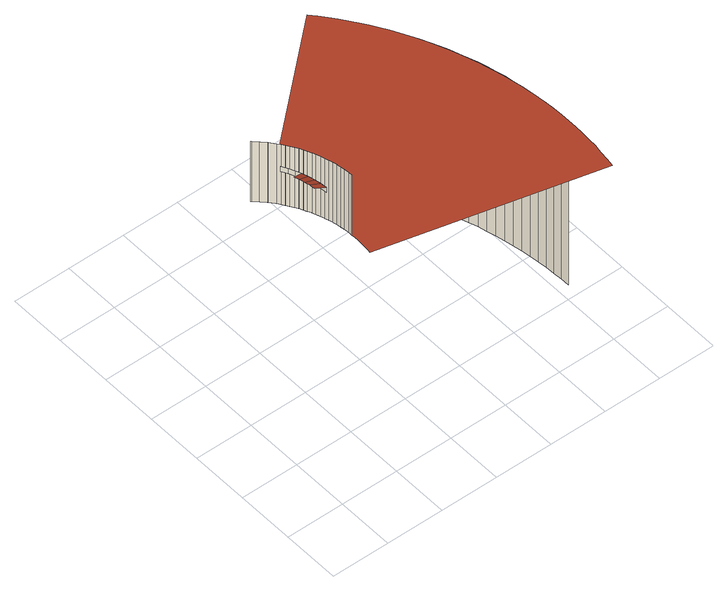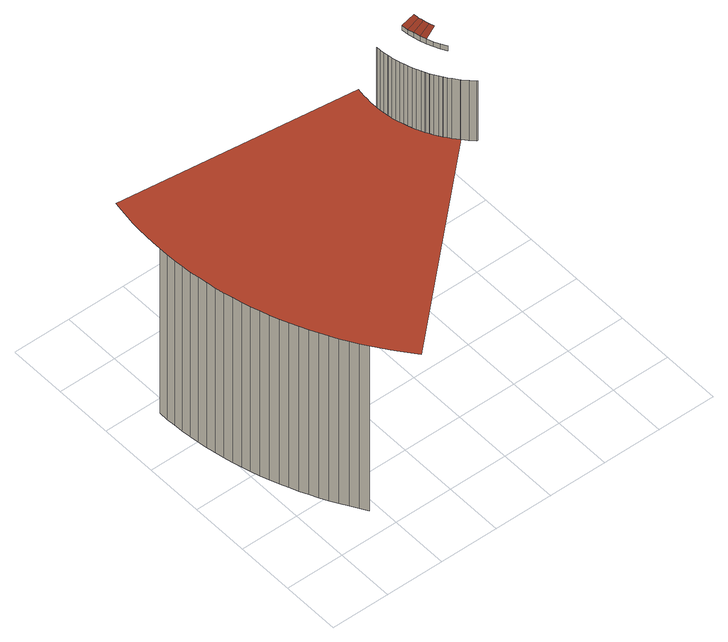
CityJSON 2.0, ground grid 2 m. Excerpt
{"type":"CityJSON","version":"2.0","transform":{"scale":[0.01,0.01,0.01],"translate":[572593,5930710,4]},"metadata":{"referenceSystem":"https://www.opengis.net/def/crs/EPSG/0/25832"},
"CityObjects":{
"building1":{"type":"Building","attributes":{"Grundfläche 2D":"390.780724","Grundhöhe NN":"4.733"},"geometry":[{"type":"MultiSurface","lod":"3","boundaries":[[[0,1,2,3,4]],[[5,6,7,1,0]],[[8,9,10,6,5]],[[11,12,9,8]],[[13,14,15,16]],[[17,18,0,4]],[[19,13,16,20]],[[18,21,5,0]],[[22,19,20,11]],[[21,23,8,5]],[[23,22,11,8]],[[24,25,26,27]],[[28,29,25,24]],[[28,30,31,32,33,29]],[[34,35,32,31]],[[34,36,37,38,39,35]],[[40,41,38,37]],[[40,42,43,41]],[[41,43,44]],[[45,44,43,42]],[[46,47,44,45]],[[47,46,48,49,50,51,52,53]],[[54,55,56,57]],[[58,59,51,50]],[[57,56,60,61]],[[51,59,62]],[[63,62,59,58]],[[64,65,62,63]],[[66,67,68,69,61,60,70,71]],[[72,73,65,64]],[[74,75,73,72]],[[65,73,75]],[[76,77,66]],[[67,66,77,78]],[[78,77,76,79]],[[75,74,80,81,82,83,84,85]],[[86,87,79,76,88,89]],[[90,91,83,82]],[[92,93,86,89,94,95]],[[96,97,91,90]],[[98,99,97,96]],[[91,97,99]],[[92,95,100,101]],[[102,103,99,98]],[[99,103,104]],[[102,105,106,107,104,103]],[[106,108,101,100,109,107]],[[110,111,112,113,114,115,116,117,118,119,120,121,122,123,124,125,126,127,128,129,130,131,132,133,134,32,35,39,38,41,44,47,53,52,51,62,65,75,85,84,83,91,99,104,107,109,100,95,94,89,88,76,66,71,70,60,56,135,136,137,138,139,140,141,142,143,144,145,146,147,148,149,150,151]],[[129,128,152,153]],[[128,127,154,152]],[[149,148,155,156]],[[127,126,157,154]],[[150,149,156,158]],[[126,125,159,157]],[[151,150,158,160]],[[125,124,161,159]],[[110,151,160,162]],[[124,123,163,161]],[[111,110,162,164]],[[123,122,165,163]],[[112,111,164,166]],[[122,121,167,165]],[[113,112,166,168]],[[121,120,169,167]],[[114,113,168,170]],[[120,119,171,169]],[[115,114,170,172]],[[119,118,173,171]],[[116,115,172,174]],[[118,117,175,173]],[[117,116,174,175]]],"semantics":{"surfaces":[{"type":"RoofSurface"},{"type":"WallSurface"}],"values":[0,0,0,0,1,1,1,1,1,1,1,1,1,1,1,1,1,1,0,1,1,1,1,1,1,0,1,1,1,1,1,0,0,1,1,1,1,1,1,1,1,0,1,1,0,1,1,0,1,1,1,1,1,1,1,1,1,1,1,1,1,1,1,1,1,1,1,1,1,1,1]}}]}
},
"vertices":[
[149,272,1067],[109,272,1087],[109,266,1087],[111,254,1087],[151,250,1067],[145,293,1067],[105,290,1087],[106,284,1087],[140,315,1067],[101,308,1087],[102,301,1087],[133,336,1067],[95,326,1087],[115,376,1047],[104,395,1047],[104,395,1067],[115,376,1067],[151,250,1047],[149,272,1047],[125,356,1047],[125,356,1067],[145,293,1047],[133,336,1047],[140,315,1047],[116,538,1047],[116,538,802],[114,539,802],[114,539,1047],[132,523,1047],[132,523,802],[133,521,1047],[148,505,1047],[148,505,802],[133,521,802],[149,504,1047],[149,504,802],[164,486,1047],[165,485,1047],[165,485,802],[164,486,802],[172,475,1047],[172,475,802],[179,465,1047],[179,465,802],[180,464,802],[180,464,1047],[186,454,1047],[186,454,802],[187,453,1047],[193,443,1047],[194,442,1047],[194,442,802],[193,443,802],[187,453,802],[249,255,1047],[249,255,802],[249,256,802],[249,256,1047],[200,431,1047],[200,431,802],[249,270,802],[249,270,1047],[201,430,802],[201,430,1047],[206,419,1047],[206,419,802],[247,285,802],[247,285,1047],[247,284,1047],[248,271,1047],[248,271,802],[247,284,802],[207,418,1047],[207,418,802],[212,407,1047],[212,407,802],[245,300,802],[245,298,802],[245,298,1047],[245,300,1047],[213,406,1047],[218,395,1047],[218,394,1047],[218,394,802],[218,395,802],[213,406,802],[243,314,1047],[243,313,1047],[243,313,802],[243,314,802],[223,382,1047],[223,382,802],[240,328,1047],[240,327,1047],[240,327,802],[240,328,802],[223,381,1047],[223,381,802],[228,368,1047],[228,368,802],[236,341,802],[236,341,1047],[228,367,1047],[228,367,802],[232,355,802],[232,355,1047],[232,354,1047],[232,354,802],[236,342,1047],[236,342,802],[1031,368,747],[1027,399,747],[1023,430,747],[1017,461,747],[1011,492,747],[1004,522,747],[996,553,747],[988,583,747],[978,613,747],[968,642,747],[957,672,747],[945,701,747],[933,729,747],[920,757,747],[906,785,747],[892,812,747],[877,839,747],[861,865,747],[845,891,747],[829,916,747],[811,941,747],[793,965,747],[775,988,747],[756,1011,747],[737,1034,747],[250,242,802],[250,227,802],[249,212,802],[248,198,802],[246,183,802],[244,170,802],[1020,30,747],[1025,60,747],[1029,90,747],[1033,121,747],[1035,151,747],[1037,182,747],[1038,213,747],[1038,244,747],[1038,275,747],[1036,306,747],[1034,337,747],[845,891,73],[829,916,73],[861,865,73],[1038,244,73],[1038,275,73],[877,839,73],[1036,306,73],[892,812,73],[1034,337,73],[906,785,73],[1031,368,73],[920,757,73],[1027,399,73],[933,729,73],[1023,430,73],[945,701,73],[1017,461,73],[957,672,73],[1011,492,73],[968,642,73],[1004,522,73],[978,613,73],[996,553,73],[988,583,73]
]}
